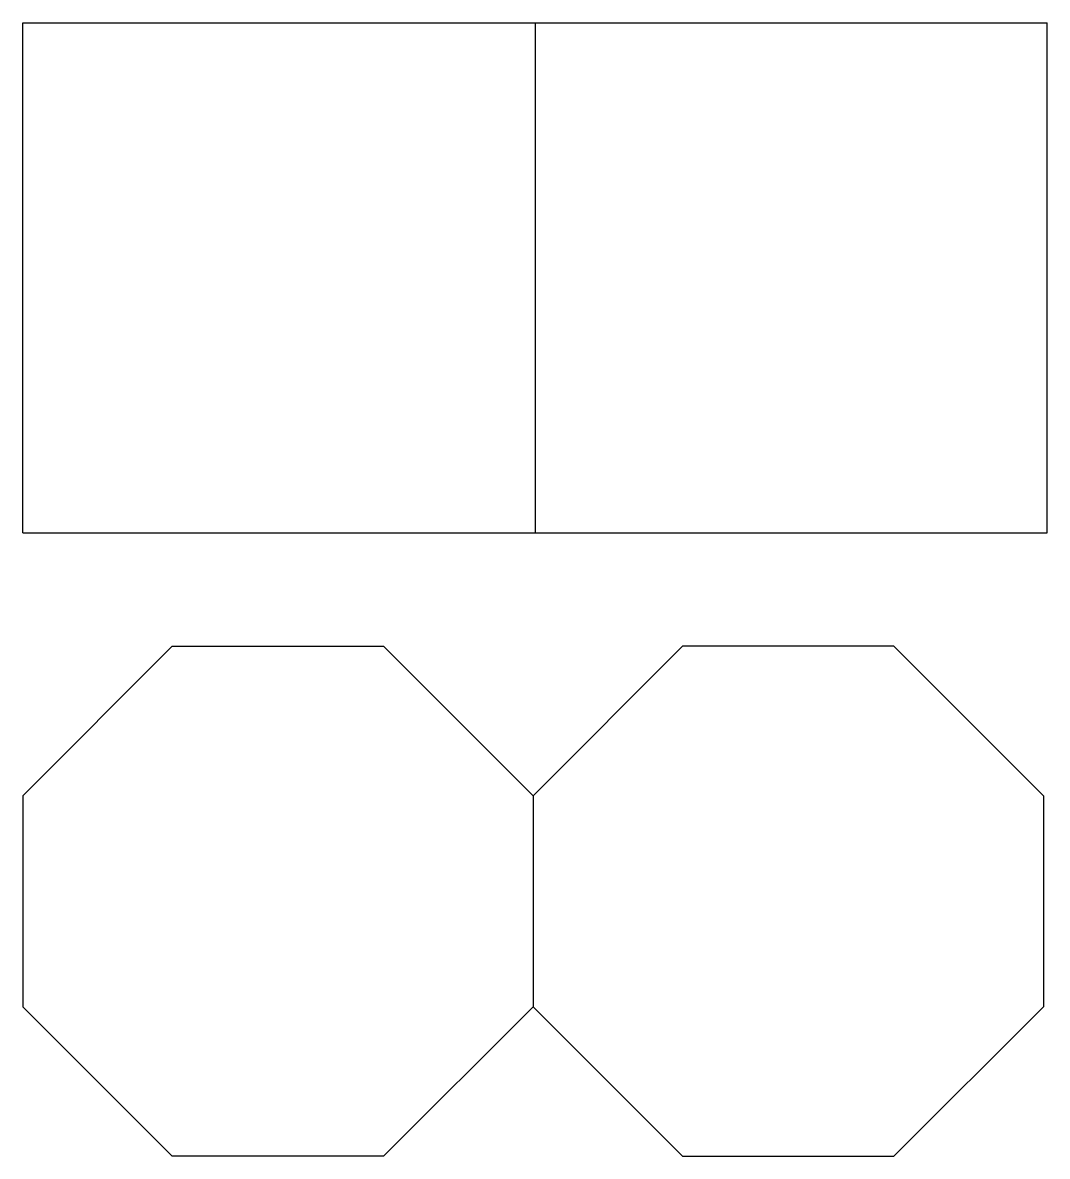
# Model space of a CAD drawing. Extents: x -314 to 508, y 162 to 455.
# Drawn here: x -314.4 to -50.4, y 162.2 to 454.5 of the extents above; entities that cross this region are included whole.
import ezdxf

# ---------------------------------------------------------------- set-up
doc = ezdxf.new("R2010")
doc.units = 0
doc.layers.get('0').update_dxf_attribs({"linetype": 'CONTINUOUS'})

msp = doc.modelspace()

# ---------------------------------------------------------------- linework, layer by layer
for p, q in [((-314.437062, 454.517193), (-50.437024, 454.517193)), ((-314.437062, 323.017174), (-314.437062, 454.517193)), ((-182.437043, 454.517193), (-182.437043, 323.017174)), ((-50.437024, 323.017174), (-50.437024, 454.517193)), ((-314.437062, 323.017174), (-50.437024, 323.017174)), ((-314.437062, 255.210767), (-275.921599, 293.726231)), ((-275.921599, 293.726231), (-221.452507, 293.726231)), ((-221.452507, 293.726231), (-182.937043, 255.210767)), ((-144.421579, 293.726231), (-182.937043, 255.210767)), ((-89.952488, 293.726231), (-144.421579, 293.726231)), ((-51.437024, 255.210767), (-89.952488, 293.726231)), ((-314.437062, 255.210767), (-314.437062, 200.741676)), ((-182.937043, 255.210767), (-182.937043, 200.741676)), ((-51.437024, 255.210767), (-51.437024, 200.741676)), ((-275.921599, 162.226212), (-314.437062, 200.741676)), ((-182.937043, 200.741676), (-221.452507, 162.226212)), ((-182.937043, 200.741676), (-144.421579, 162.226212)), ((-89.952488, 162.226212), (-51.437024, 200.741676)), ((-221.452507, 162.226212), (-275.921599, 162.226212)), ((-144.421579, 162.226212), (-89.952488, 162.226212))]:
    msp.add_line(p, q)

doc.saveas('drawing.dxf')
